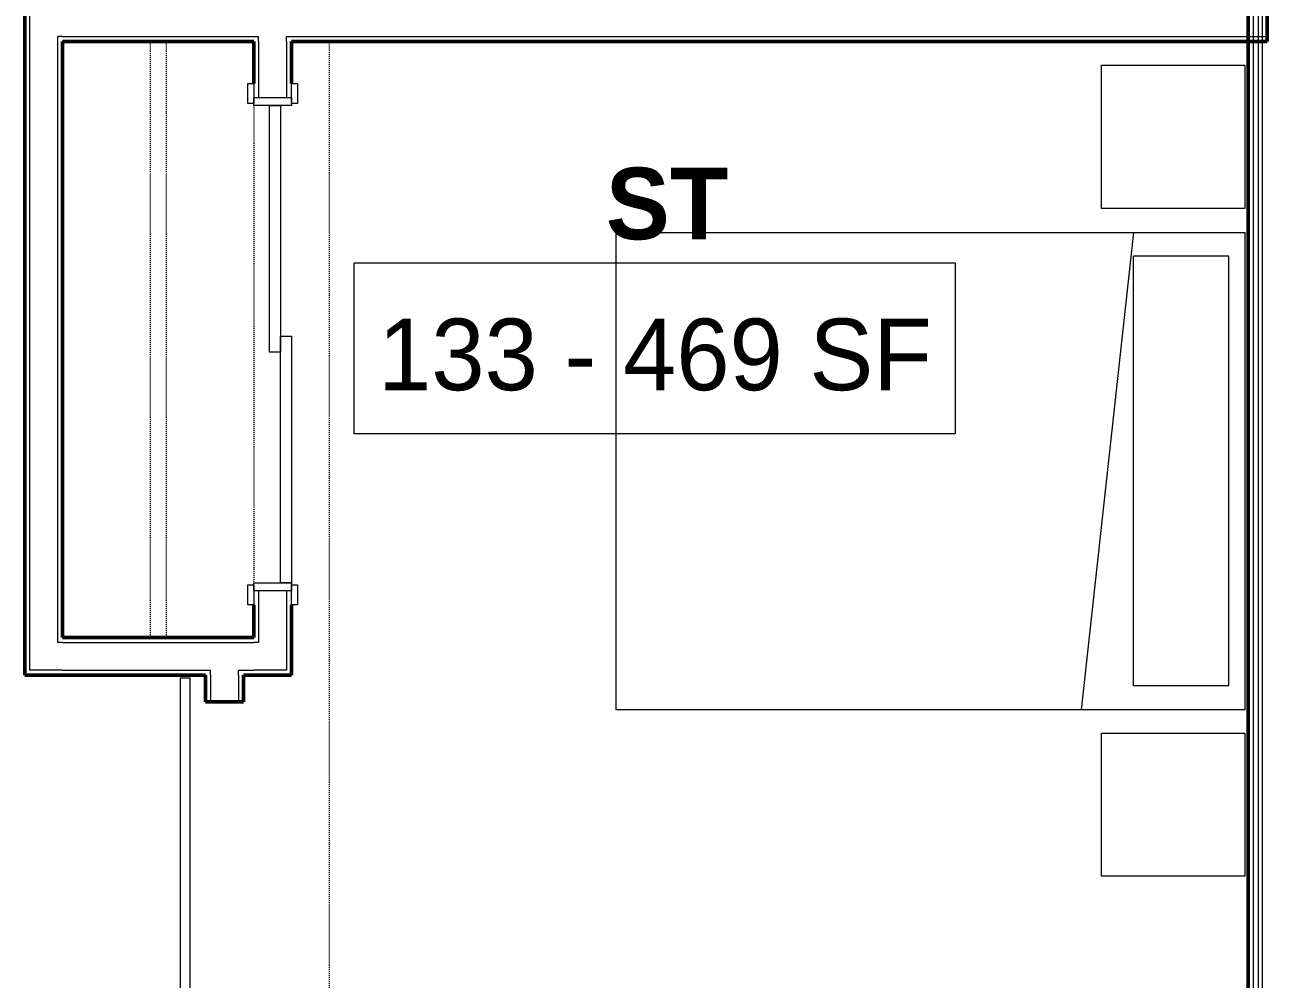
# Model space of a CAD drawing. Header units: inches. Extents: x -4266 to -1814, y 9706 to 12441.
# Drawn here: x -2671.1 to -2515, y 10527.8 to 10647.7 of the extents above; entities that cross this region are included whole.
import ezdxf

# ---------------------------------------------------------------- set-up
doc = ezdxf.new("R2010")
doc.units = ezdxf.units.IN
doc.header["$MEASUREMENT"] = 0
doc.linetypes.add('Dash', pattern=[0.25, 0.125, -0.125])
for name, color, linetype, lineweight in [('A-AREA-IDEN', 2, 'Continuous', 9), ('A-DOOR-1', 7, 'Continuous', 9), ('A-DOOR-2', 50, 'Continuous', 20), ('A-DOOR-4', 10, 'Continuous', 13), ('A-DOOR-FRAM-1', 50, 'Continuous', 20), ('A-WALL', 113, 'Continuous', 13), ('A-WALL-3', 250, 'Continuous', 50), ('A-WALL-4', 10, 'Continuous', 13), ('I-FURN-1', 7, 'Continuous', 9), ('I-FURN-HDLN-1', 7, 'Dash', 9), ('I-WALL-3', 2, 'Continuous', 50), ('Q-CASE-HDLN-1', 7, 'Dash', 9)]:
    doc.layers.add(name, color=color, linetype=linetype, lineweight=lineweight)
doc.styles.add('Century Gothic', font='ufonts.com_century-gothic.ttf', dxfattribs={"height": 9})
doc.styles.add('Century Gothic_B', font='GOTHICB.TTF', dxfattribs={"height": 9})

msp = doc.modelspace()

# ---------------------------------------------------------------- linework, layer by layer
at = {"layer": 'A-AREA-IDEN', "flags": 128}
msp.add_lwpolyline([(-2629.71164, 10617.82214), (-2554.20612, 10617.82214), (-2554.20612, 10596.32608), (-2629.71164, 10596.32608)], close=True, dxfattribs=at)
at = {"layer": 'A-DOOR-1'}
for p, q in [((-2643.08904, 10640.3519), (-2642.33904, 10640.3519)), ((-2643.08904, 10637.8519), (-2643.08904, 10640.3519)), ((-2642.33904, 10640.3519), (-2642.33904, 10637.8519)), ((-2637.58904, 10640.3519), (-2636.83904, 10640.3519)), ((-2637.58904, 10637.8519), (-2637.58904, 10640.3519)), ((-2636.83904, 10640.3519), (-2636.83904, 10637.8519)), ((-2642.33904, 10637.8519), (-2643.08904, 10637.8519)), ((-2636.83904, 10637.8519), (-2637.58904, 10637.8519)), ((-2643.08904, 10577.3519), (-2642.33904, 10577.3519)), ((-2643.08904, 10574.8519), (-2643.08904, 10577.3519)), ((-2642.33904, 10577.3519), (-2642.33904, 10574.8519)), ((-2637.58904, 10577.3519), (-2636.83904, 10577.3519)), ((-2637.58904, 10574.8519), (-2637.58904, 10577.3519)), ((-2636.83904, 10577.3519), (-2636.83904, 10574.8519)), ((-2642.33904, 10574.8519), (-2643.08904, 10574.8519)), ((-2636.83904, 10574.8519), (-2637.58904, 10574.8519))]:
    msp.add_line(p, q, dxfattribs=at)
at = {"layer": 'A-DOOR-2'}
for p, q in [((-2640.33904, 10637.6019), (-2638.96404, 10637.6019)), ((-2640.33904, 10606.6019), (-2640.33904, 10637.6019)), ((-2638.96404, 10637.6019), (-2638.96404, 10606.6019)), ((-2638.96404, 10608.6019), (-2637.58904, 10608.6019)), ((-2638.96404, 10577.6019), (-2638.96404, 10608.6019)), ((-2637.58904, 10608.6019), (-2637.58904, 10577.6019)), ((-2638.96404, 10606.6019), (-2640.33904, 10606.6019)), ((-2637.58904, 10577.6019), (-2638.96404, 10577.6019))]:
    msp.add_line(p, q, dxfattribs=at)
at = {"layer": 'A-DOOR-4'}
for p, q in [((-2651.57447, 10565.6644), (-2651.57447, 10484.6644)), ((-2651.57447, 10565.6644), (-2650.94947, 10565.6644)), ((-2650.94947, 10565.6644), (-2650.32447, 10565.6644)), ((-2650.32447, 10484.6644), (-2650.32447, 10565.6644))]:
    msp.add_line(p, q, dxfattribs=at)
at = {"layer": 'A-DOOR-FRAM-1'}
for p, q in [((-2642.33904, 10638.6019), (-2637.58904, 10638.6019)), ((-2642.33904, 10637.6019), (-2642.33904, 10638.6019)), ((-2637.58904, 10637.6019), (-2642.33904, 10637.6019)), ((-2637.58904, 10638.6019), (-2637.58904, 10637.6019)), ((-2642.33904, 10577.6019), (-2637.58904, 10577.6019)), ((-2642.33904, 10576.6019), (-2642.33904, 10577.6019)), ((-2637.58904, 10576.6019), (-2642.33904, 10576.6019)), ((-2637.58904, 10577.6019), (-2637.58904, 10576.6019))]:
    msp.add_line(p, q, dxfattribs=at)
at = {"layer": 'A-WALL'}
for p, q in [((-2515.62374, 10813.2394), (-2515.62374, 10457.5394)), ((-2516.74874, 10650.4144), (-2516.74874, 10457.5394)), ((-2516.12374, 10650.4144), (-2516.12374, 10457.5394))]:
    msp.add_line(p, q, dxfattribs=at)
at = {"layer": 'A-WALL-3'}
for p, q in [((-2671.08904, 10674.4144), (-2671.08904, 10566.00981)), ((-2515.00014, 10645.6644), (-2515.00014, 10650.4144)), ((-2666.33904, 10645.6644), (-2642.33904, 10645.6644)), ((-2666.33904, 10570.75981), (-2666.33904, 10645.6644)), ((-2642.33904, 10645.6644), (-2642.33904, 10640.3519)), ((-2637.58904, 10640.3519), (-2637.58904, 10645.6644)), ((-2637.58904, 10645.6644), (-2515.00014, 10645.6644)), ((-2642.33904, 10574.8519), (-2642.33904, 10570.75981)), ((-2637.58904, 10566.00981), (-2637.58904, 10574.8519)), ((-2642.33904, 10570.75981), (-2666.33904, 10570.75981)), ((-2671.08904, 10566.00981), (-2670.46404, 10566.00981)), ((-2670.46404, 10566.00981), (-2666.33904, 10566.00981)), ((-2666.33904, 10566.00981), (-2648.37654, 10566.00981)), ((-2648.37654, 10566.00981), (-2648.37654, 10562.6644)), ((-2643.62654, 10562.6644), (-2643.62654, 10566.00981)), ((-2643.62654, 10566.00981), (-2642.33904, 10566.00981)), ((-2642.33904, 10566.00981), (-2638.21404, 10566.00981)), ((-2638.21404, 10566.00981), (-2637.58904, 10566.00981)), ((-2648.37654, 10562.6644), (-2643.62654, 10562.6644))]:
    msp.add_line(p, q, dxfattribs=at)
at = {"layer": 'A-WALL-4'}
for p, q in [((-2670.46404, 10566.63481), (-2670.46404, 10674.4144)), ((-2666.33904, 10646.2894), (-2666.96404, 10646.2894)), ((-2666.96404, 10570.13481), (-2666.96404, 10646.2894)), ((-2666.33904, 10646.2894), (-2641.71404, 10646.2894)), ((-2641.71404, 10645.6644), (-2641.71404, 10646.2894)), ((-2641.71404, 10645.6644), (-2641.71404, 10638.6019)), ((-2638.21404, 10645.6644), (-2638.21404, 10646.2894)), ((-2638.21404, 10646.2894), (-2515.00014, 10646.2894)), ((-2638.21404, 10645.6644), (-2638.21404, 10638.6019)), ((-2641.71404, 10576.6019), (-2641.71404, 10570.13481)), ((-2638.21404, 10576.6019), (-2638.21404, 10566.63481)), ((-2666.33904, 10570.13481), (-2666.96404, 10570.13481)), ((-2666.33904, 10570.13481), (-2642.33904, 10570.13481)), ((-2641.71404, 10570.13481), (-2642.33904, 10570.13481)), ((-2666.96404, 10566.63481), (-2670.46404, 10566.63481)), ((-2666.33904, 10566.63481), (-2666.96404, 10566.63481)), ((-2666.33904, 10566.63481), (-2647.75154, 10566.63481)), ((-2647.75154, 10566.00981), (-2647.75154, 10566.63481)), ((-2647.75154, 10566.00981), (-2647.75154, 10562.6644)), ((-2644.25154, 10566.00981), (-2644.25154, 10566.63481)), ((-2644.25154, 10566.63481), (-2642.33904, 10566.63481)), ((-2644.25154, 10566.00981), (-2644.25154, 10562.6644)), ((-2641.71404, 10566.63481), (-2642.33904, 10566.63481)), ((-2638.21404, 10566.63481), (-2641.71404, 10566.63481))]:
    msp.add_line(p, q, dxfattribs=at)
at = {"layer": 'I-FURN-1'}
for p, q in [((-2535.79942, 10642.6644), (-2517.79942, 10642.6644)), ((-2535.79942, 10624.6644), (-2535.79942, 10642.6644)), ((-2517.79942, 10642.6644), (-2517.79942, 10624.6644)), ((-2517.79942, 10624.6644), (-2535.79942, 10624.6644)), ((-2596.79942, 10621.6644), (-2517.79942, 10621.6644)), ((-2596.79942, 10561.6644), (-2596.79942, 10621.6644)), ((-2531.79942, 10621.6644), (-2538.37904, 10561.6644)), ((-2517.79942, 10621.6644), (-2517.79942, 10561.6644)), ((-2519.79942, 10618.6644), (-2531.79942, 10618.6644)), ((-2531.79942, 10564.6644), (-2531.79942, 10618.6644)), ((-2519.79942, 10564.6644), (-2519.79942, 10618.6644)), ((-2519.79942, 10564.6644), (-2531.79942, 10564.6644)), ((-2517.79942, 10561.6644), (-2596.79942, 10561.6644)), ((-2535.79942, 10558.73256), (-2517.79942, 10558.73256)), ((-2535.79942, 10540.73256), (-2535.79942, 10558.73256)), ((-2517.79942, 10558.73256), (-2517.79942, 10540.73256)), ((-2517.79942, 10540.73256), (-2535.79942, 10540.73256))]:
    msp.add_line(p, q, dxfattribs=at)
at = {"layer": 'I-FURN-HDLN-1'}
msp.add_line((-2632.79942, 10525.6644), (-2632.79942, 10645.6644), dxfattribs=at)
at = {"layer": 'I-WALL-3'}
msp.add_line((-2517.37374, 10650.4144), (-2517.37374, 10458.1644), dxfattribs=at)
at = {"layer": 'Q-CASE-HDLN-1'}
for p, q in [((-2666.33904, 10570.75981), (-2666.33904, 10645.6644)), ((-2666.33904, 10645.6644), (-2642.33904, 10645.6644)), ((-2655.33904, 10645.6644), (-2655.33904, 10570.75981)), ((-2653.33904, 10645.6644), (-2653.33904, 10570.75981)), ((-2642.33904, 10645.6644), (-2642.33904, 10640.3519)), ((-2642.33904, 10637.6019), (-2642.33904, 10577.6019)), ((-2642.33904, 10574.8519), (-2642.33904, 10570.75981)), ((-2642.33904, 10570.75981), (-2666.33904, 10570.75981))]:
    msp.add_line(p, q, dxfattribs=at)

# ---------------------------------------------------------------- texts
at = {"layer": 'A-AREA-IDEN', "char_height": 9, "attachment_point": 1}
for s, insert, width, style in [('ST', (-2598.08171, 10629.79029), 14.544, 'Century Gothic_B'), ('133 - 469 SF', (-2626.71164, 10610.82214), 83.931, 'Century Gothic')]:
    msp.add_mtext(s, dxfattribs=dict(at, insert=insert, width=width, style=style))

doc.saveas('drawing.dxf')
